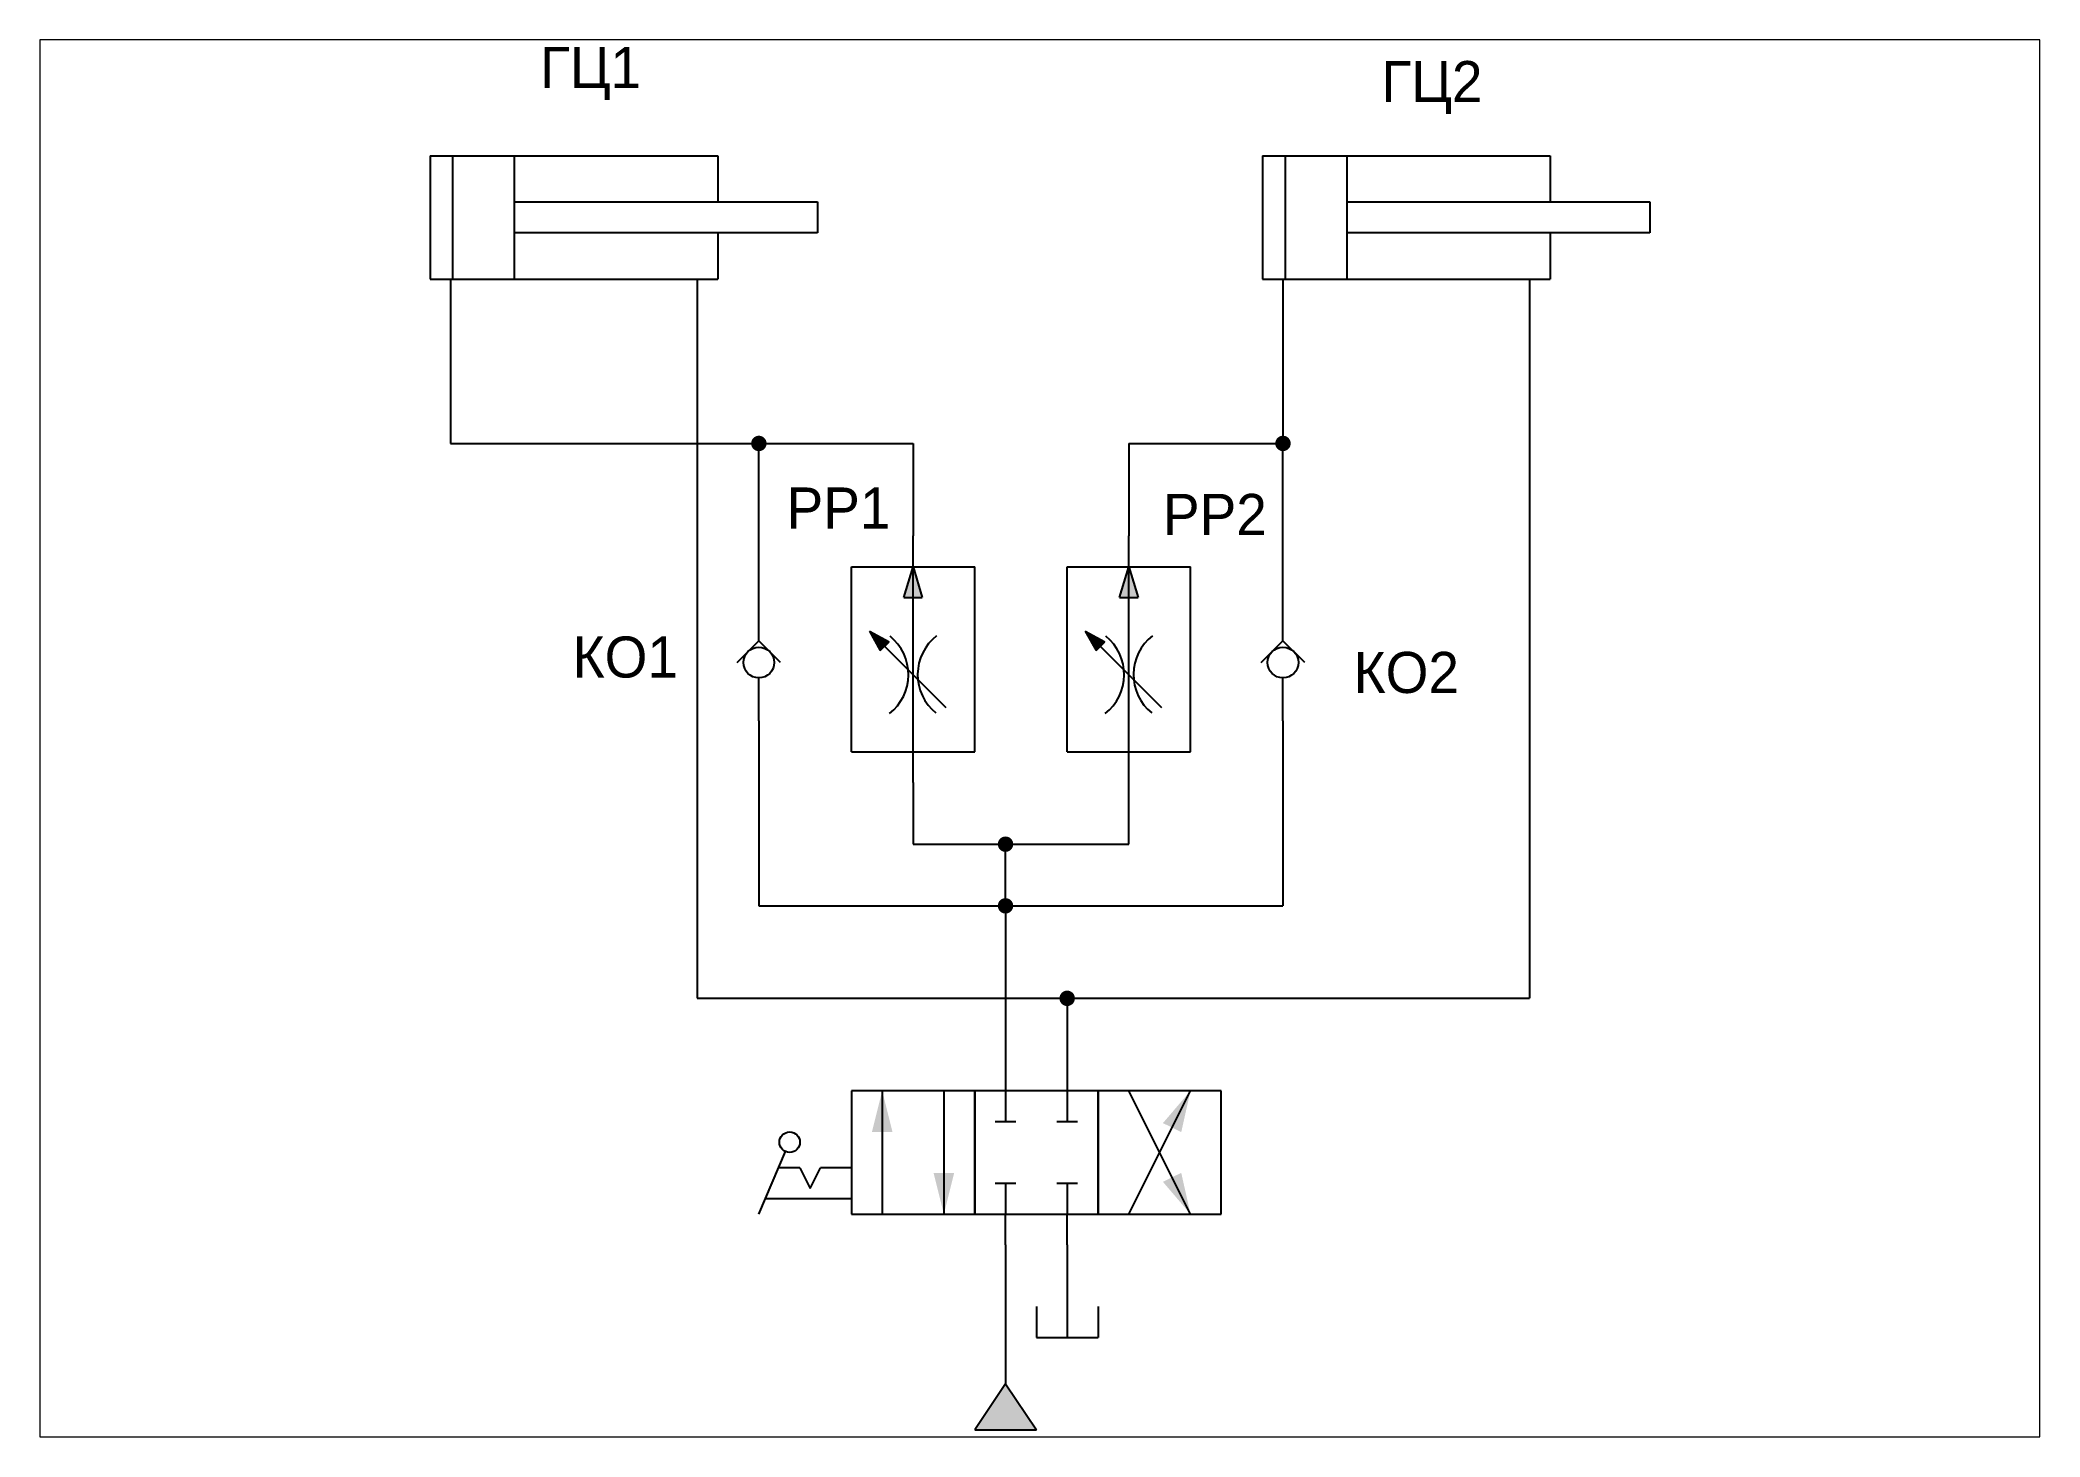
# Paper-space layout 'Layout2' of a CAD drawing. Extents: x 1.14 to 10.22, y 0.79 to 7.14.
# The model-space entities are those that its viewports show. They can reach past a viewport. Long polylines and large blocks are cut down to what shows.
import ezdxf
from ezdxf.enums import TextEntityAlignment as Align

# ---------------------------------------------------------------- set-up
doc = ezdxf.new("R2010")
doc.units = 0
doc.header["$MEASUREMENT"] = 0
doc.linetypes.add('AUSGEZOGEN', pattern=[0])
for name, color, linetype in [('1', 7, 'AUSGEZOGEN'), ('LINES', 7, 'AUSGEZOGEN'), ('TCONNECTIONS', 7, 'AUSGEZOGEN'), ('TEXT', 7, 'AUSGEZOGEN')]:
    doc.layers.add(name, color=color, linetype=linetype)

# ---------------------------------------------------------------- blocks, each defined once
blk = doc.blocks.new('B19')
at = {"layer": '1', "color": 7}
for p, q in [((0, 8), (0, 2)), ((0, 8), (14, 8)), ((1.1, 8), (1.1, 2)), ((4.1, 8), (4.1, 2)), ((14, 8), (14, 5.75)), ((4.1, 5.75), (18.85, 5.75)), ((18.85, 5.75), (18.85, 4.25)), ((18.85, 4.25), (4.1, 4.25)), ((14, 4.25), (14, 2)), ((0, 2), (14, 2)), ((1, 2), (1, 0)), ((13, 2), (13, 0))]:
    blk.add_line(p, q, dxfattribs=at)
blk = doc.blocks.new('B20')
at = {"layer": '1', "color": 7}
for p, q in [((0, 8), (0, 2)), ((0, 8), (14, 8)), ((1.1, 8), (1.1, 2)), ((4.1, 8), (4.1, 2)), ((14, 8), (14, 5.75)), ((4.1, 5.75), (18.85, 5.75)), ((18.85, 5.75), (18.85, 4.25)), ((18.85, 4.25), (4.1, 4.25)), ((14, 4.25), (14, 2)), ((0, 2), (14, 2)), ((1, 2), (1, 0)), ((13, 2), (13, 0))]:
    blk.add_line(p, q, dxfattribs=at)
blk = doc.blocks.new('B21')
at = {"layer": '1', "color": 7}
for p, q in [((1.061, 3.9), (1.061, 6)), ((0, 2.839), (1.061, 3.9)), ((2.121, 2.839), (1.061, 3.9)), ((1.061, 0), (1.061, 2.085))]:
    blk.add_line(p, q, dxfattribs=at)
blk.add_circle((1.061, 2.839), 0.75, dxfattribs=at)
blk = doc.blocks.new('B22')
at = {"layer": '1', "color": 7}
for p, q in [((1.061, 3.9), (1.061, 6)), ((0, 2.839), (1.061, 3.9)), ((2.121, 2.839), (1.061, 3.9)), ((1.061, 0), (1.061, 2.085))]:
    blk.add_line(p, q, dxfattribs=at)
blk.add_circle((1.061, 2.839), 0.75, dxfattribs=at)
blk = doc.blocks.new('B23')
at = {"layer": '1', "color": 7}
for p, q in [((12, 9), (12, 7.5)), ((15, 9), (15, 7.5)), ((10.5, 7.5), (4.5, 7.5)), ((4.5, 7.5), (4.5, 1.5)), ((6, 7.5), (6, 1.5)), ((9, 7.5), (9, 1.5)), ((10.5, 1.5), (10.5, 7.5)), ((16.5, 7.5), (10.5, 7.5)), ((10.5, 7.5), (10.5, 1.5)), ((12, 7.5), (12, 6)), ((15, 7.5), (15, 6)), ((16.5, 1.5), (16.5, 7.5)), ((22.5, 7.5), (16.5, 7.5)), ((16.5, 7.5), (16.5, 1.5)), ((21, 1.5), (18, 7.5)), ((18, 1.5), (21, 7.5)), ((22.5, 1.5), (22.5, 7.5)), ((11.5, 6), (12.5, 6)), ((14.5, 6), (15.5, 6)), ((0, 1.5), (1.303, 4.541)), ((2, 3.75), (0.964, 3.75)), ((2, 3.75), (2.5, 2.75)), ((2.5, 2.75), (3, 3.75)), ((4.5, 3.75), (3, 3.75)), ((11.5, 3), (12.5, 3)), ((12, 3), (12, 1.5)), ((14.5, 3), (15.5, 3)), ((15, 3), (15, 1.5)), ((4.5, 2.25), (0.321, 2.25)), ((4.5, 1.5), (10.5, 1.5)), ((10.5, 1.5), (16.5, 1.5)), ((12, 0), (12, 1.5)), ((15, 0), (15, 1.5)), ((16.5, 1.5), (22.5, 1.5))]:
    blk.add_line(p, q, dxfattribs=at)
blk.add_circle((1.5, 5), 0.5, dxfattribs=at)
for points in [[(6, 7.5), (5.5, 5.5), (6, 7.5), (6.5, 5.5)], [(21, 7.5), (20.55, 5.49), (21, 7.5), (19.66, 5.93)], [(9, 1.5), (9.5, 3.5), (9, 1.5), (8.5, 3.5)], [(21, 1.5), (20.55, 3.51), (21, 1.5), (19.66, 3.07)]]:
    blk.add_solid(points, dxfattribs=at)
blk = doc.blocks.new('B24')
at = {"layer": '1', "color": 7}
for p, q in [((2, 3.5), (2, 2.75)), ((2, 2.75), (0.5, 0.5)), ((2, 2.75), (3.5, 0.5)), ((0.5, 0.5), (3.5, 0.5))]:
    blk.add_line(p, q, dxfattribs=at)
blk.add_solid([(2, 2.75), (0.5, 0.5), (2, 2.75), (3.5, 0.5)], dxfattribs=at)
blk = doc.blocks.new('B25')
at = {"layer": '1', "color": 7}
for p, q in [((2, 3.5), (2, 0.5)), ((0.5, 2), (0.5, 0.5)), ((3.5, 2), (3.5, 0.5)), ((0.5, 0.5), (3.5, 0.5))]:
    blk.add_line(p, q, dxfattribs=at)
blk = doc.blocks.new('B26')
at = {"layer": 'TCONNECTIONS', "color": 7, "const_width": 0.375}
blk.add_lwpolyline([(1.3125, 1.5, 1), (1.6875, 1.5, 1)], format="xyb", close=True, dxfattribs=at)
blk = doc.blocks.new('B27')
at = {"layer": 'TCONNECTIONS', "color": 7, "const_width": 0.375}
blk.add_lwpolyline([(1.3125, 1.5, 1), (1.6875, 1.5, 1)], format="xyb", close=True, dxfattribs=at)
blk = doc.blocks.new('B28')
at = {"layer": 'TCONNECTIONS', "color": 7, "const_width": 0.375}
blk.add_lwpolyline([(1.3125, 1.5, 1), (1.6875, 1.5, 1)], format="xyb", close=True, dxfattribs=at)
blk = doc.blocks.new('B29')
at = {"layer": 'TCONNECTIONS', "color": 7, "const_width": 0.375}
blk.add_lwpolyline([(1.3125, 1.5, 1), (1.6875, 1.5, 1)], format="xyb", close=True, dxfattribs=at)
blk = doc.blocks.new('B30')
at = {"layer": 'TEXT', "color": 7}
blk.add_text('ГЦ1', height=2, dxfattribs=at).set_placement((3.125, 1.732), align=Align.CENTER)
blk = doc.blocks.new('B31')
at = {"layer": 'TEXT', "color": 7}
blk.add_text('ГЦ2', height=2, dxfattribs=at).set_placement((3.125, 1.732), align=Align.CENTER)
blk = doc.blocks.new('B32')
at = {"layer": 'TEXT', "color": 7}
blk.add_text('РР1', height=2, dxfattribs=at).set_placement((3.375, 1.732), align=Align.CENTER)
blk = doc.blocks.new('B33')
at = {"layer": 'TEXT', "color": 7}
blk.add_text('КО1', height=2, dxfattribs=at).set_placement((3.375, 1.732), align=Align.CENTER)
blk = doc.blocks.new('B34')
at = {"layer": 'TEXT', "color": 7}
blk.add_text('КО2', height=2, dxfattribs=at).set_placement((3.375, 1.732), align=Align.CENTER)
blk = doc.blocks.new('B35')
at = {"layer": '1', "color": 7}
for p, q in [((3.75, 0), (3.75, 12)), ((0.75, 1.5), (0.75, 10.5)), ((0.75, 10.5), (6.75, 10.5)), ((3.3, 9), (3.75, 10.5)), ((3.75, 10.5), (4.2, 9)), ((6.75, 1.5), (6.75, 10.5)), ((3.3, 9), (4.2, 9)), ((1.629, 7.371), (5.341, 3.659)), ((1.629, 7.371), (2.159, 6.417)), ((1.629, 7.371), (2.583, 6.841)), ((2.159, 6.417), (2.583, 6.841)), ((0.75, 1.5), (6.75, 1.5))]:
    blk.add_line(p, q, dxfattribs=at)
for centre, start, end in [((1.125, 5.25), 308, 51), ((6.375, 5.25), 128, 231)]:
    blk.add_arc(centre, 2.401, start, end, dxfattribs=at)
for points in [[(3.75, 10.5), (3.3, 9), (3.75, 10.5), (4.2, 9)], [(1.629, 7.371), (2.159, 6.417), (1.629, 7.371), (2.583, 6.841)]]:
    blk.add_solid(points, dxfattribs=at)
blk = doc.blocks.new('B36')
at = {"layer": '1', "color": 7}
for p, q in [((3.75, 0), (3.75, 12)), ((0.75, 1.5), (0.75, 10.5)), ((0.75, 10.5), (6.75, 10.5)), ((3.3, 9), (3.75, 10.5)), ((3.75, 10.5), (4.2, 9)), ((6.75, 1.5), (6.75, 10.5)), ((3.3, 9), (4.2, 9)), ((1.629, 7.371), (5.341, 3.659)), ((1.629, 7.371), (2.159, 6.417)), ((1.629, 7.371), (2.583, 6.841)), ((2.159, 6.417), (2.583, 6.841)), ((0.75, 1.5), (6.75, 1.5))]:
    blk.add_line(p, q, dxfattribs=at)
for centre, start, end in [((1.125, 5.25), 308, 51), ((6.375, 5.25), 128, 231)]:
    blk.add_arc(centre, 2.401, start, end, dxfattribs=at)
for points in [[(3.75, 10.5), (3.3, 9), (3.75, 10.5), (4.2, 9)], [(1.629, 7.371), (2.159, 6.417), (1.629, 7.371), (2.583, 6.841)]]:
    blk.add_solid(points, dxfattribs=at)
blk = doc.blocks.new('B37')
at = {"layer": 'TCONNECTIONS', "color": 7, "const_width": 0.375}
blk.add_lwpolyline([(1.3125, 1.5, 1), (1.6875, 1.5, 1)], format="xyb", close=True, dxfattribs=at)
blk = doc.blocks.new('B38')
at = {"layer": 'TEXT', "color": 7}
blk.add_text('РР2', height=2, dxfattribs=at).set_placement((3.375, 1.732), align=Align.CENTER)
blk = doc.blocks.new('B1')
at = {"layer": 'LINES', "color": 7}
for p, q in [((134.75, 57), (134.75, 57)), ((134.75, 57), (134.75, 51)), ((146.75, 57), (146.75, 24)), ((175.25, 57), (175.25, 51)), ((187.25, 57), (187.25, 57)), ((187.25, 57), (187.25, 24)), ((134.75, 51), (149.75, 51)), ((149.75, 46.5), (149.75, 51)), ((149.75, 51), (157.25, 51)), ((157.25, 51), (157.25, 46.5)), ((167.75, 51), (175.25, 51)), ((167.75, 51), (167.75, 46.5)), ((175.25, 51), (175.25, 51)), ((175.25, 45), (175.25, 51)), ((149.75, 43.5), (149.75, 46.5)), ((149.75, 46.5), (149.75, 46.5)), ((157.25, 46.5), (157.25, 46.5)), ((167.75, 46.5), (167.75, 46.5)), ((175.25, 43.5), (175.25, 45)), ((175.25, 45), (175.25, 45)), ((149.75, 37.5), (149.75, 37.5)), ((149.75, 37.5), (149.75, 28.5)), ((175.25, 37.5), (175.25, 37.5)), ((175.25, 37.5), (175.25, 28.5)), ((157.25, 34.5), (157.25, 34.5)), ((157.25, 34.5), (157.25, 31.5)), ((167.75, 31.5), (167.75, 34.5)), ((157.25, 31.5), (161.75, 31.5)), ((161.75, 28.5), (161.75, 31.5)), ((161.75, 31.5), (161.75, 31.5)), ((161.75, 31.5), (161.75, 31.5)), ((161.75, 31.5), (167.75, 31.5)), ((149.75, 28.5), (161.75, 28.5)), ((161.75, 28.5), (175.25, 28.5)), ((161.75, 28.5), (161.75, 27)), ((161.75, 27), (161.75, 27)), ((161.75, 27), (161.75, 21)), ((146.75, 24), (164.75, 24)), ((164.75, 24), (164.75, 24)), ((164.75, 24), (187.25, 24)), ((164.75, 24), (164.75, 21)), ((164.75, 21), (164.75, 21)), ((161.75, 12), (161.75, 9)), ((164.75, 12), (164.75, 12)), ((164.75, 12), (164.75, 12)), ((164.75, 12), (164.75, 10.5)), ((161.75, 9), (161.75, 9)), ((161.75, 9), (161.75, 6))]:
    blk.add_line(p, q, dxfattribs=at)

msp = doc.modelspace()

# ---------------------------------------------------------------- block references
at = {"layer": '1'}
for name, p in [('B30', (90.938, 66.562)), ('B31', (131.875, 65.875)), ('B19', (86.25, 57)), ('B20', (126.75, 57)), ('B1', (-47.5, 0)), ('B28', (100.75, 49.5)), ('B26', (126.25, 49.5)), ('B32', (102.75, 45.125)), ('B38', (121.062, 44.812)), ('B35', (106, 34.5)), ('B36', (116.5, 34.5)), ('B21', (101.189, 37.5)), ('B22', (126.689, 37.5)), ('B33', (92.375, 37.875)), ('B34', (130.375, 37.125)), ('B37', (112.75, 30)), ('B27', (112.75, 27)), ('B29', (115.75, 22.5)), ('B23', (102.25, 12)), ('B25', (115.25, 7)), ('B24', (112.25, 2.5))]:
    msp.add_blockref(name, p, dxfattribs=at)

psp = doc.layouts.new('Layout2')

# ---------------------------------------------------------------- viewports
at = {"layer": '0', "linetype": 'Continuous'}
psp.add_viewport(center=(5.6783, 3.9667), size=(9.0853, 6.346667), view_center_point=(115.9273, 36.6433), view_height=67.975897, dxfattribs=at)

doc.saveas('drawing.dxf')
